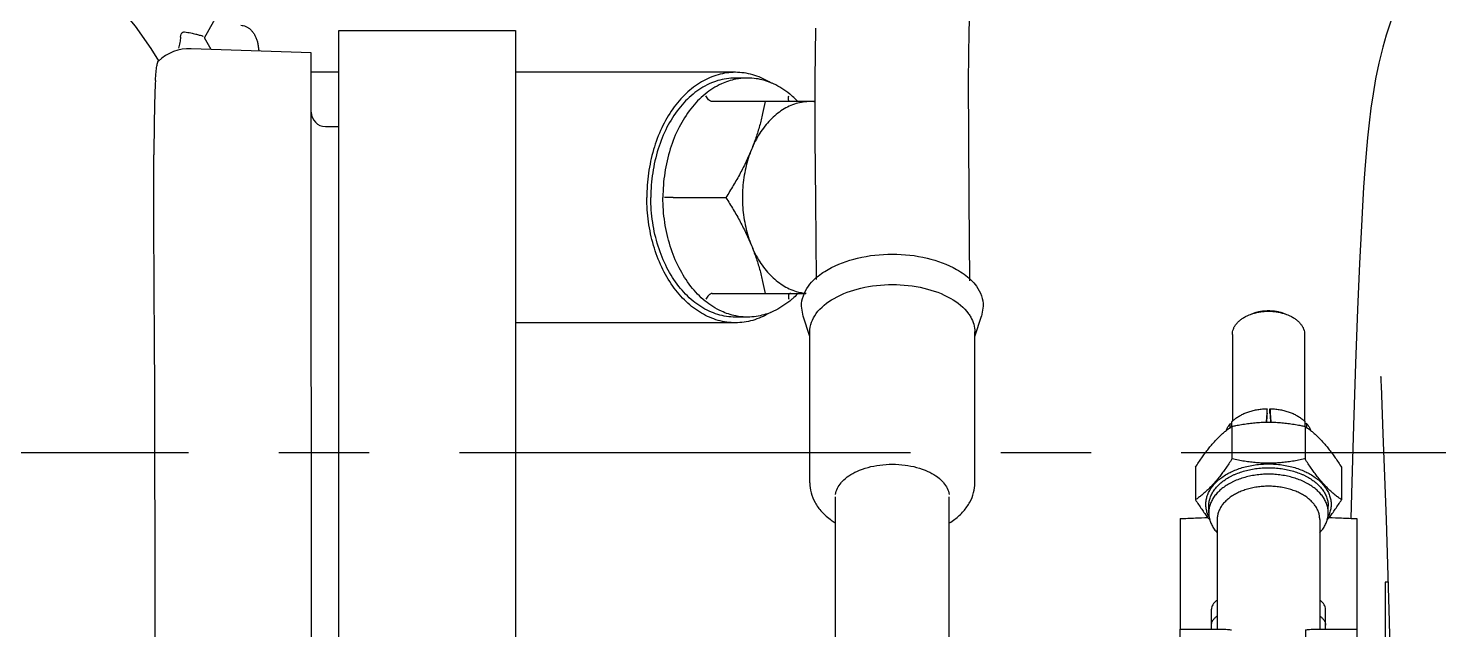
# Model space of a CAD drawing. Header units: millimetres. Extents: x 156850 to 204135, y 56350 to 74150.
# Drawn here: x 174448.3 to 174572.2, y 61566.5 to 61619.4 of the extents above; entities that cross this region are included whole.
import ezdxf

# ---------------------------------------------------------------- set-up
doc = ezdxf.new("R2010")
doc.units = ezdxf.units.MM
doc.header["$LTSCALE"] = 150
doc.linetypes.add('X-2F-PLAN$0$CENTER', pattern=[2, 1.25, -0.25, 0.25, -0.25])
doc.layers.add('-----33 Equipment', color=5, linetype='Continuous')

# ---------------------------------------------------------------- blocks, each defined once
blk = doc.blocks.new('X-2F-PLAN$0$A$C73FA2420')
at = {"color": 0, "linetype": 'Continuous'}
for p, q in [((1862.938211995293, 1165.08194425609), (1863.305363775231, 1175.637709734903)), ((1864.582577559748, 1176.512141652813), (1864.632579110214, 1176.490116251109)), ((1863.244077970157, 1173.875717497198), (1864.267204968957, 1174.467793952907)), ((1628.241741446429, 1165.048758686928), (1857.717785771587, 1165.080409029091)), ((1857.717785771587, 1165.080409029091), (1862.938211827073, 1165.081944258476)), ((1861.234195032041, 1162.650207281404), (1861.234195032041, 1165.081245668407)), ((1856.47741543781, 1163.831049507426), (1856.477578287362, 1162.65513367299)), ((1807.890043381718, 1162.659435999929), (1863.404202220845, 1162.653246996109)), ((1863.404202220845, 1162.653246996109), (1864.904198486824, 1162.651864023879)), ((1864.904212883557, 1162.651864035579), (1864.904212883557, 1147.151864077721)), ((1863.404201570083, 1147.151864060725), (1807.091664738837, 1147.144385804888)), ((1863.404202188831, 1147.153249049792), (1807.890043381718, 1147.159436061396)), ((1839.233949000714, 1127.837837177678), (1839.233949000714, 1147.146555094572)), ((1861.233949000714, 1127.837837177678), (1861.233949000714, 1147.150207229308)), ((1864.904208020424, 1147.151864061598), (1863.404202188831, 1147.153249049792)), ((1850.233949000714, 1133.308731033991), (1850.233949000714, 1128.679416443629)), ((1841.801449000719, 1129.86617732473), (1841.801449000719, 1121.647753834608)), ((1858.66644900071, 1120.853756390978), (1858.66644900071, 1129.86617732473)), ((1839.733949000714, 1126.77717700589), (1839.733949000714, 1127.837837177678)), ((1860.733949000714, 1126.77717700589), (1860.733949000714, 1127.837837177678)), ((1825.163650929346, 1121.30008070363), (1838.432655954035, 1121.299623881117)), ((1838.039235810051, 1121.299637425691), (1839.823908648686, 1121.893899897579)), ((1839.823904637713, 1121.893898562004), (1840.682623808505, 1122.035634307016)), ((1849.942307033576, 1120.801902616804), (1843.018947498989, 1120.747824361082)), ((1809.251545002218, 1119.053753520886), (1823.934859856265, 1119.053248006909)), ((1809.25120072451, 1109.053753526881), (1823.934730962967, 1109.053248005395)), ((1825.163151941611, 1106.806330712221), (1838.432156967814, 1106.805873889709)), ((1838.0387368222, 1106.805887434282), (1839.823368738522, 1106.211502078979)), ((1840.682812682469, 1106.069708516588), (1839.823368765879, 1106.211502069898)), ((1842.923622248345, 1107.246771342994), (1850.099510967266, 1107.302817946882)), ((1800.319133404642, 1088.772261370206), (1812.319122052402, 1088.772829754977)), ((1822.02548694436, 1088.770738165418), (1812.31912197941, 1088.77205006883)), ((1812.319129377371, 1088.772829761787), (1812.319306663121, 1085.029897114204)), ((1826.536366555723, 1087.438341389119), (1823.680589506868, 1087.438342664915)), ((1812.319259669399, 1086.022050075582), (1814.065111889853, 1086.021886645176)), ((1821.962283372297, 1085.522538601712), (1812.319283328718, 1085.522542909603)), ((1822.534580715699, 1086.272538346122), (1823.106877724058, 1086.272538090416)), ((1830.127658952028, 1084.230848387175), (1827.271881903056, 1084.230849662912)), ((1830.385543969227, 1084.37411614391), (1830.336360655143, 1084.242281142389)), ((1838.193223522627, 1084.197531332786), (1830.573090903228, 1084.197534737003)), ((1831.278823772562, 1080.897764544177), (1831.682887336821, 1080.897810614028)), ((1831.278962917626, 1081.147772865777), (1831.68302640866, 1081.147820563579)), ((1812.258195875562, 1077.7728752314), (1809.439539372805, 1077.772982141876)), ((1830.12796283979, 1077.815043538227), (1827.272185790818, 1077.815044814022)), ((1830.385932632373, 1077.67121840833), (1830.336723874789, 1077.803085005726)), ((1838.193220685935, 1077.847531332809), (1830.573107652017, 1077.847534737026)), ((1812.319686256582, 1077.01576481649), (1812.319863542565, 1073.272829803929)), ((1821.962279351661, 1076.522538601712), (1812.319709618227, 1076.522542909428)), ((1812.319733324344, 1076.022050102707), (1814.065585544915, 1076.021886672417)), ((1822.534576025093, 1075.772538346122), (1823.106873033335, 1075.772538090416)), ((1826.536974331364, 1074.606731691223), (1823.681197282509, 1074.606732967019)), ((1812.319856221671, 1073.272829797119), (1801.836004630197, 1073.272558280674)), ((1822.026221109554, 1073.270738207502), (1812.319856148679, 1073.272050110914)), ((1824.196080310852, 1073.745137897611), (1822.048812028137, 1073.800342586183)), ((1816.439765902818, 1070.773214751796), (1790.478724652319, 1070.773028963595)), ((1816.442382003646, 1070.536568007723), (1816.439760485664, 1070.773214751913)), ((1834.458214829559, 1071.167616560124), (1834.509474730585, 1071.17045742023))]:
    blk.add_line(p, q, dxfattribs=at)
for points in [[(1862.256812920095, 1178.4630794517), (1863.330753450631, 1179.133635582111), (1865.293280405691, 1180.527491909219), (1867.298536274815, 1182.204490231816), (1869.281214799383, 1184.174155208399), (1871.179560149438, 1186.435768663592), (1872.918175355648, 1188.957657999592), (1874.434426506981, 1191.690623883216), (1875.679230913054, 1194.564120196796), (1876.630469921511, 1197.518888152204), (1877.288788611535, 1200.528566071996), (1877.655924652587, 1203.560660580231), (1877.736470865319, 1206.58113568183), (1877.532073307433, 1209.632561132719), (1877.035148635623, 1212.692478492099), (1876.249607891426, 1215.699626359914), (1875.194131918834, 1218.596685296507), (1873.897326904, 1221.342956439999), (1872.402509142528, 1223.892756777117), (1870.749915251276, 1226.228157263016), (1869.005093533429, 1228.316308889596), (1867.239314639824, 1230.136107792612), (1865.619532995275, 1231.603377771215)], [(1864.324850706384, 1176.567759552097), (1864.461033905041, 1176.551595150027), (1864.582573737949, 1176.51214231312)], [(1864.259595879586, 1174.466886268521), (1865.740826503839, 1173.629073461983), (1866.840075818356, 1172.52708472911)], [(1865.110379929887, 1120.800564358826), (1860.634887833497, 1120.854723101307), (1855.490544185159, 1120.852196688124), (1849.942322927876, 1120.801902801788)], [(1850.099498254014, 1107.302817798918), (1855.515724062105, 1107.352056143282), (1860.520408556797, 1107.355082174123), (1864.8468735317, 1107.303136293485)], [(1864.846867655055, 1107.303136408213), (1874.452021713718, 1106.990737794491), (1883.481155191548, 1106.444258735806), (1891.800495617324, 1105.680805638374), (1899.400369644514, 1104.714329186128), (1906.263776202337, 1103.561352077813), (1912.369395822519, 1102.243331355276), (1917.701014947146, 1100.787733307399), (1922.244084278936, 1099.233299042098), (1926.000174618093, 1097.629606252012), (1929.042576358421, 1096.005927419523), (1931.49293382722, 1094.349579010683), (1933.418135214248, 1092.64696093573), (1934.835823698784, 1090.894561850699), (1935.748934473726, 1089.079732263926)], [(1847.76050814637, 1072.865498472587), (1844.433612551307, 1073.026512585697), (1840.390309312963, 1073.200397107925), (1835.64471020631, 1073.381286490709), (1830.202986564022, 1073.56510240963), (1824.196038751164, 1073.74535604968)], [(1863.440864524571, 1070.993854362285), (1862.048484938219, 1071.337298500293), (1860.668140726862, 1071.619841658219), (1859.35454768606, 1071.844400094589), (1858.072885014815, 1072.029391517222), (1856.792376984027, 1072.186899032095), (1855.487104746164, 1072.324738270428), (1854.127059889841, 1072.448867499421), (1852.687026999658, 1072.563176283322), (1851.144988874556, 1072.670295984019), (1849.48467170354, 1072.771854393999), (1847.760440919315, 1072.865501924127)], [(1817.998241561931, 1070.581267609203), (1812.992311261478, 1070.437448015495), (1808.035168298171, 1070.294384301), (1803.136123018921, 1070.162766974303), (1798.436794334557, 1070.049937820586)], [(1833.720787226805, 1071.135543855315), (1829.487488061772, 1070.971001052181), (1825.745251610992, 1070.829373304499), (1821.905676097726, 1070.698075708176), (1817.997688263189, 1070.581252178585)], [(1834.509474730585, 1071.17045742023), (1834.310998200439, 1071.1608709672), (1834.061051693861, 1071.1497391148), (1833.720787226805, 1071.135543855315)], [(1865.729273109813, 1070.268354235683), (1864.503007202176, 1070.684961779916), (1863.440657524625, 1070.993910337624)]]:
    blk.add_lwpolyline(points, dxfattribs=at)
for centre, radius, start, end in [((1859.307781172218, 1175.776754088874), 4, 358.0079350543785, 43.15153107059511), ((1857.727415425819, 1163.831222616718), 1.25, 90.0079349322731, 180.0079347455097)]:
    blk.add_arc(centre, radius, start, end, dxfattribs=at)
for points, start_tangent, end_tangent in [([(1810.796884846641, 1178.776822863903), (1815.607811076916, 1178.793054367416), (1820.174284216017, 1178.800393469224), (1824.495765500469, 1178.808716055413), (1828.651188576128, 1178.817095548788)], (0.9999857207340366, 0.005343999241056214), (0.9999991638707424, 0.001293158037712333)), ([(1828.651188576128, 1178.817095548788), (1832.595352494507, 1178.823608965613), (1836.239053830854, 1178.83942015731), (1839.72525121097, 1178.864970586204), (1843.095835211803, 1178.887490316178)], (0.9999991639095392, 0.001293128077263474), (0.9999916850099103, 0.004077978808329348)), ([(1843.095835211803, 1178.887490316178), (1846.246600714396, 1178.896626742207), (1849.072076716926, 1178.903894544696), (1851.659869266325, 1178.910728814313), (1853.982502762577, 1178.907818633481)], (0.999991685433118, 0.004077875017594418), (0.9999788199578775, -0.006508428039751556)), ([(1860.52528380882, 1178.765838978696), (1859.319803638966, 1178.820032284129), (1857.839581210515, 1178.857344979711), (1856.071762598469, 1178.886418142123), (1853.982502762577, 1178.907818633481)], (-0.9980811585409886, 0.06191931011803486), (-0.9999788163841151, 0.006508977095960997)), ([(1860.52528380882, 1178.765838978696), (1861.250156140886, 1178.709129814117), (1861.787204243359, 1178.641885047487), (1862.115042242222, 1178.569735893281), (1862.227854913916, 1178.515695147624)], (0.9980811598209243, -0.06191928948470871), (0.6637982780431748, -0.7479116565961216)), ([(1864.318098273478, 1176.568147201731), (1863.841814523214, 1176.622580646421), (1863.347833870794, 1176.746200986207)], (-0.9991737546426737, 0.04064244128426294), (-0.9568296798557132, 0.2906492108138486)), ([(1864.784902919899, 1176.206453908992), (1864.694708456751, 1175.660995228973), (1864.598349537351, 1175.22719249333), (1864.508309282362, 1174.920413492713)], (-0.1341009927092983, -0.9909676703880532), (-0.3183056532227881, -0.947988138704962)), ([(1864.632579110214, 1176.490116251109), (1864.784902919899, 1176.206453908992)], (0.905037565776766, -0.4253316406427143), (-0.1335898220623543, -0.991036709432433)), ([(1864.508283542818, 1174.920434665226), (1864.368426310597, 1174.60570059123)], (-0.3183033569205252, -0.9479889097307271), (-0.7889413393071872, 0.614468520862905)), ([(1865.365248897579, 1171.272266770713), (1865.340763554676, 1171.050289607316), (1865.26761167543, 1170.828678587975), (1865.148726345389, 1170.616088576207), (1864.987120652222, 1170.41664104542), (1864.784259146079, 1170.233073139912), (1864.546297279419, 1170.072077253892), (1864.281809932087, 1169.939146440127), (1863.994872947689, 1169.83606219379), (1863.689711438841, 1169.765142661228)], (-0.0007289330326802012, -0.9999997343289159), (-0.98544258080431, -0.1700085878341634)), ([(1863.128163020476, 1169.696499929822), (1863.098633934394, 1169.694316948007)], (-0.9972815837019834, -0.07368475289044465), (-0.9972755876039747, -0.0737658618188615)), ([(1863.271118252072, 1169.708764806623), (1863.200142664718, 1169.702247148904), (1863.128163020476, 1169.696499929822)], (-0.995246536212339, -0.09738753598053676), (-0.9972815531727851, -0.07368516608303957)), ([(1863.689711353974, 1169.765142641729), (1863.482770343078, 1169.73336089158), (1863.271118252072, 1169.708764806623)], (-0.9854425807939284, -0.1700085878918249), (-0.9952463584636506, -0.09738935242301588)), ([(1839.233949000714, 1127.837837177678), (1839.44531091617, 1129.355283763784), (1840.071274143062, 1130.814415728499), (1841.087783265393, 1132.159159448813), (1842.455774407601, 1133.337837177678), (1844.122676437488, 1134.30515299103), (1846.024431244703, 1135.02393348451), (1848.087955458439, 1135.46655632701), (1850.233949000714, 1135.616011770791)], (0, 1.000000000000123), (0.9999999999998506, 0)), ([(1839.73430214182, 1127.837837177678), (1839.791469099233, 1128.613921422395), (1840.247855579597, 1130.132171306119), (1841.140682260855, 1131.550147778878), (1842.430928333197, 1132.805878464889), (1844.062203851528, 1133.844481907319), (1845.963214248419, 1134.62056615192), (1848.050876247115, 1135.10021259333), (1850.233949000714, 1135.262458380195)], (0, 0.9999999999996873), (0.9999999999998482, 0)), ([(1861.233949000714, 1127.837837177678), (1861.022587085026, 1129.355283763784), (1860.396623858251, 1130.814415728499), (1859.380114735919, 1132.159159448813), (1858.012123593711, 1133.337837177678), (1856.345221563824, 1134.30515299103), (1854.443466756726, 1135.02393348451), (1852.379942542873, 1135.46655632701), (1850.233949000714, 1135.616011770791)], (0, 1.000000000000083), (-0.9999999999999315, 0)), ([(1860.733595859492, 1127.837837177678), (1860.676428901963, 1128.613921422395), (1860.220042421715, 1130.132171306119), (1859.327215740341, 1131.550147778878), (1858.036969668115, 1132.805878464889), (1856.405694149784, 1133.844481907319), (1854.50468375301, 1134.62056615192), (1852.417021754314, 1135.10021259333), (1850.233949000714, 1135.262458380195)], (0, 1.000000000000093), (-0.9999999999998482, 0)), ([(1839.834986843751, 1127.804506598623), (1840.247855579597, 1129.071511134331), (1841.140682260855, 1130.489487607207), (1842.430928333197, 1131.745218293101), (1844.062203851528, 1132.783821735473), (1845.963214248419, 1133.55990598019), (1848.050876247115, 1134.039552421484), (1850.233949000714, 1134.201798208407)], (0.1942001511394228, 0.9809619265281004), (1.000000000000058, 0)), ([(1860.632911157561, 1127.804506598623), (1860.220042421715, 1129.071511134331), (1859.327215740341, 1130.489487607207), (1858.036969668115, 1131.745218293101), (1856.405694149784, 1132.783821735473), (1854.50468375301, 1133.55990598019), (1852.417021754314, 1134.039552421484), (1850.233949000714, 1134.201798208407)], (-0.1942001511394228, 0.9809619265281004), (-1.000000000000058, 0)), ([(1850.233949000714, 1133.308731033991), (1850.233949000714, 1133.490535579622), (1850.233949000714, 1133.699589981115), (1850.233949000714, 1133.901464443479), (1850.233949000714, 1134.070532715123)], (0, 1.000000000001251), (0, 0.9999999999986551)), ([(1841.801449000719, 1129.86617732473), (1841.757090860861, 1130.029872336483), (1841.640776501736, 1130.19144143333), (1841.479973300826, 1130.327668434125), (1841.301449000719, 1130.423854860477)], (0, 1.000000000000412), (-0.9258200997814365, 0.3779644729897278)), ([(1858.66644900071, 1129.86617732473), (1858.710807140451, 1130.029872336483), (1858.827121499577, 1130.19144143333), (1858.98792470037, 1130.327668434125), (1859.16644900071, 1130.423854860477)], (0, 0.9999999999989537), (0.9258200997807541, 0.3779644729877908)), ([(1850.233949000714, 1128.679416443629), (1849.170218407991, 1128.019658890495), (1848.107468274888, 1127.416898953321), (1847.056900396361, 1126.884508068732), (1846.017699000658, 1126.425574676716)], (-0.840760061355779, -0.5414079046606577), (-0.9258200997726659, -0.3779644730082403)), ([(1854.450199000654, 1126.425574676716), (1853.410997604951, 1126.884508068732), (1852.360429726425, 1127.416898953321), (1851.297679593321, 1128.019658890495), (1850.233949000714, 1128.679416443629)], (-0.9258200997726659, 0.3779644730082403), (-0.8407600613557461, 0.5414079046603978)), ([(1840.160200459533, 1124.713726546091), (1840.071274143062, 1124.861258626916), (1839.44531091617, 1126.320390591689), (1839.233949000714, 1127.837837177678)], (-0.5270244507619695, 0.8498501210780661), (0, 1.000000000000138)), ([(1839.73430214182, 1126.77717700589), (1839.791469099233, 1127.553261250607), (1839.834986843751, 1127.804506598623)], (0, 0.9999999999996873), (0.1942001510972686, 0.9809619265353692)), ([(1860.307697541779, 1124.713726546091), (1860.396623858251, 1124.861258626916), (1861.022587085026, 1126.320390591689), (1861.233949000714, 1127.837837177678)], (0.5270244507619695, 0.8498501210780661), (0, 1.000000000000099)), ([(1860.733595859492, 1126.77717700589), (1860.676428901963, 1127.553261250607), (1860.632911157561, 1127.804506598623)], (0, 1.000000000000093), (-0.1942001511926544, 0.9809619265181754)), ([(1840.148368117167, 1124.712136099115), (1839.791469099233, 1126.001092761289), (1839.73430214182, 1126.77717700589)], (-0.3785345160192197, 0.9255871758954638), (0, 0.9999999999998676)), ([(1846.017699000658, 1126.425574676716), (1844.978497604956, 1126.03600368218), (1843.927929726313, 1125.710609485919), (1842.865179593326, 1125.445637573081), (1841.801449000719, 1125.236862734309)], (-0.9258200997702631, -0.37796447301466), (-0.9854382887401337, -0.1700334646031608)), ([(1846.017699000658, 1126.425574676716), (1844.595608274336, 1125.695488021825), (1843.412628224003, 1124.767214060586), (1842.529982271721, 1123.686197957431), (1841.98457352363, 1122.497636602027), (1841.817970340839, 1121.632257697114)], (-0.9258200997749082, -0.3779644730036036), (-0.0884584886385203, -0.9960798641615861)), ([(1854.450199000654, 1126.425574676716), (1852.839734805631, 1126.932587814808), (1851.115385267185, 1127.19175787142), (1849.352512734127, 1127.19175787142), (1847.628163195564, 1126.932587814808), (1846.017699000658, 1126.425574676716)], (-0.9258200997746583, 0.3779644730041051), (-0.9258200997745427, -0.3779644730043187)), ([(1858.66644900071, 1121.261744112708), (1858.482178643928, 1122.501454563404), (1857.937421072274, 1123.686983718595), (1857.055984805687, 1124.766518265475), (1855.876392838778, 1125.692877364112), (1854.450199000654, 1126.425574676716)], (0, 0.99999999999991), (-0.9258200997701915, 0.3779644730145132)), ([(1858.66644900071, 1125.236862734309), (1857.602718407987, 1125.445637573081), (1856.539968274883, 1125.710609485919), (1855.489400396356, 1126.03600368218), (1854.450199000654, 1126.425574676716)], (-0.9854382887401132, 0.1700334646028615), (-0.9258200997702628, 0.3779644730146598)), ([(1860.319529884146, 1124.712136099115), (1860.676428901963, 1126.001092761289), (1860.733595859492, 1126.77717700589)], (0.3785345160193418, 0.925587175895542), (0, 1.000000000000273)), ([(1841.184596898034, 1123.011577649217), (1841.140682260855, 1123.064866404689), (1840.247855579597, 1124.482842877624), (1840.148368117167, 1124.712136099115)], (-0.6395710354115329, 0.7687320018480551), (-0.378534516000835, 0.9255871759028643)), ([(1859.283301103278, 1123.011577649217), (1859.327215740341, 1123.064866404689), (1860.220042421715, 1124.482842877624), (1860.319529884146, 1124.712136099115)], (0.6395710354354158, 0.7687320018227326), (0.378534516000835, 0.9255871759028643)), ([(1841.346010390087, 1122.823979741603), (1841.184596898034, 1123.011577649217)], (-0.6645737304464662, 0.7472226955865972), (-0.6395710354395789, 0.7687320018222744)), ([(1841.47865138622, 1123.179888393497), (1841.301449000719, 1123.130499151419)], (-0.9898064187049478, -0.1424192876420455), (-0.9258200998252369, -0.377964472879047)), ([(1841.767064493615, 1122.386106484628), (1841.346010390087, 1122.823979741603)], (-0.7199546774730738, 0.6940210820892734), (-0.6645737305124982, 0.7472226955278545)), ([(1841.678723463323, 1123.162786423112), (1841.640776501736, 1123.175145468616), (1841.47865138622, 1123.179888393497)], (-0.9264963120090152, 0.3763038450754024), (-0.9898064187322769, -0.1424192874334441)), ([(1841.801449000719, 1122.981069905974), (1841.757090860861, 1123.108546648291), (1841.678723463323, 1123.162786423112)], (0, 1.000000000001755), (-0.9264963119742269, 0.3763038451737626)), ([(1858.66644900071, 1122.981069905974), (1858.710807140451, 1123.108546648407), (1858.789461473236, 1123.162902768527)], (0, 1.000000000001257), (0.9269360762096155, 0.3752192833773926)), ([(1858.700833507814, 1122.386106484628), (1859.12212104525, 1122.82424221863)], (0.7199546774730078, 0.6940210820894179), (0.6645392733983816, 0.747253339979853)), ([(1858.789461473236, 1123.162902768527), (1858.827121499577, 1123.175145468616), (1858.989246615209, 1123.179888393497)], (0.9269360762673641, 0.3752192832569198), (0.9898064187244767, -0.1424192874868725)), ([(1858.989246615209, 1123.179888393497), (1859.16644900071, 1123.130499151419)], (0.9898064187049478, -0.1424192876420455), (0.9258200998252369, -0.377964472879047)), ([(1859.12212104525, 1122.82424221863), (1859.283301103278, 1123.011577649217)], (0.6645392733108777, 0.7472533400557922), (0.6395710353323768, 0.7687320019132222)), ([(1825.16317737347, 1121.300080686924), (1824.303110387176, 1121.189793256286), (1823.443553514662, 1120.845177683223), (1822.621141845826, 1120.250345128821), (1821.886352472124, 1119.416265635518), (1821.652695866069, 1119.066277692327)], (-0.9999999944627123, -0.0001052368997064287), (-0.5276269106317139, -0.8494762169576606)), ([(1838.432655966026, 1121.299623878207), (1840.032905317727, 1120.741178913624)], (0.999999998640219, -5.214949442825119e-05), (0.8161874002656706, -0.5777872685056421)), ([(1840.682623808505, 1122.035634307016), (1842.434881552123, 1121.428151953092), (1843.110159151722, 1120.831890841713)], (0.9999999942506845, 0.0001072329213608907), (0.6777188675157113, -0.7353211112245537)), ([(1858.646042353124, 1120.849776091811), (1858.66644900071, 1121.261744112708)], (0.09816533139316126, 0.9951701199860679), (0, 0.99999999999929)), ([(1840.032905317727, 1120.741178913624), (1841.371501420508, 1119.177441177831), (1842.272581467521, 1116.826546361088), (1842.589050462353, 1114.053380227706), (1842.272730489844, 1111.28011798131), (1841.371776778717, 1108.928949457593), (1840.023346750299, 1107.357806710526), (1839.720022736466, 1107.16738078458)], (0.8161874002664179, -0.5777872685047589), (-0.8739112487858741, -0.4860855163906883)), ([(1843.110159151722, 1120.831890841713), (1843.920383960824, 1119.697819476074), (1844.912981459405, 1117.108064326807), (1845.261560067418, 1114.05315327493), (1844.913051848416, 1110.998168863705), (1843.920514022699, 1108.40820480499), (1843.006743428763, 1107.165093686723)], (0.677718867522447, -0.7353211112188796), (-0.7008861266614302, -0.7132731857100416)), ([(1824.148997710203, 1119.037740106229), (1825.178948888904, 1118.55822328903), (1825.294073520112, 1118.45951406192)], (0.98993599884808, -0.1415157877590507), (0.7407570509710195, -0.6717730207734539)), ([(1825.294073520112, 1118.45951406192), (1826.176837991225, 1117.170932974899), (1826.730638889945, 1115.166146917676), (1826.73066452553, 1112.940937583102), (1826.176909820177, 1110.936034970102), (1825.293817413622, 1109.646944592823)], (0.7407570509598798, -0.6717730207840504), (-0.74078771268338, -0.6717392088730496)), ([(1821.652652040822, 1109.039899926982), (1821.965708342148, 1108.581828687224), (1822.681237943354, 1107.801866106514), (1823.477024767082, 1107.24283058889), (1824.31082766084, 1106.914561416779), (1825.163162189303, 1106.806330712279)], (0.5275731228713951, -0.8495096232678642), (0.9999999994393767, -3.347353441694503e-05)), ([(1825.293817413622, 1109.646944592823), (1825.179052684922, 1109.548534629925), (1824.148776067421, 1109.068752515421)], (-0.7407877127005468, -0.6717392088514756), (-0.9899376565240139, -0.1415041914416298)), ([(1839.720022736466, 1107.16738078458), (1838.432425741805, 1106.805873895588)], (-0.8739112487715526, -0.4860855164166857), (-0.999999996934846, -7.829884463744851e-05)), ([(1843.006743428763, 1107.165093686723), (1842.435051486129, 1106.677559672913), (1840.68277389498, 1106.069708512805)], (-0.7008861266585256, -0.71327318571339), (-0.9999999958396943, -9.12161579495334e-05)), ([(1822.02548694436, 1088.770738165418), (1822.082526435028, 1087.436461561883), (1822.126763665583, 1086.350504557427)], (0.04381677574485833, -0.9990395838822166), (0.03980009283593432, -0.9992076624055486)), ([(1823.680589506868, 1087.438342664915), (1823.252056120313, 1087.158192656876), (1822.855364339659, 1086.887506432307), (1822.484789439128, 1086.622072579106), (1822.13709487475, 1086.358988830878), (1821.909352481016, 1086.177549634303)], (-0.8418437967593022, -0.5397212445855667), (-0.7752474950134848, -0.6316575982861125)), ([(1822.14647735469, 1086.236759517109), (1822.486537490739, 1086.384682976524)], (0.8875186684151293, 0.4607717582653826), (0.9429376271750746, 0.3329694148953057)), ([(1822.486537490739, 1086.384682976524), (1822.513003440923, 1086.393863915291), (1822.892832676764, 1086.490252927528), (1823.277170982095, 1086.522537981218)], (0.9429376272038309, 0.3329694148064864), (0.9999999935008793, 0.0001140090971007633)), ([(1823.277170982095, 1086.522537981218), (1823.6615123417, 1086.490340563876), (1824.041350704501, 1086.394038160681), (1824.412232812843, 1086.234759829298), (1824.769810413476, 1086.014372962527), (1825.109891235712, 1085.73546139471), (1825.428488142788, 1085.401295109186), (1825.721865877393, 1085.015791900107), (1825.986584853847, 1084.583471440012), (1826.179430335527, 1084.198998860084)], (0.9999999935007948, 0.0001140090488782548), (0.4158187576270057, -0.9094475030507212)), ([(1827.271881903056, 1084.230849662912), (1826.843321981025, 1084.510928271979), (1826.446604561293, 1084.781545494101), (1826.076004519011, 1085.046911667276), (1825.728285035817, 1085.309928317321), (1825.402155594202, 1085.572275138285), (1825.097554925014, 1085.834596391185), (1824.814735894208, 1086.096917634713), (1824.553388400818, 1086.35926442832), (1824.312131019891, 1086.622281023592), (1824.088492899667, 1086.887647119118), (1823.879213458626, 1087.158264202008), (1823.680589506868, 1087.438342664915)], (-0.8419211744229447, 0.5396005337816364), (-0.5617705440087475, 0.8272930894688821)), ([(1826.536366555723, 1087.438341389119), (1826.964926472516, 1087.158262783603), (1827.361643893644, 1086.887645560724), (1827.73224394687, 1086.622279379575), (1828.079963439959, 1086.359262721729), (1828.406092887628, 1086.096915894595), (1828.710693557281, 1085.834594640008), (1828.993512584362, 1085.5722733984), (1829.254860070301, 1085.309926611022), (1829.496117442963, 1085.046910024015), (1829.719755556318, 1084.78154393658), (1829.764103718218, 1084.726117685612)], (0.8419211744257274, -0.5396005337784504), (0.621360143807668, -0.7835250932116877)), ([(1812.672592947027, 1086.021789213817), (1812.873542899033, 1085.992460188689), (1813.072139673284, 1085.904854591412), (1813.266054904088, 1085.759999517177), (1813.453015112435, 1085.55959325959), (1813.480959550361, 1085.524056551221)], (0.9999999956199229, -9.361061111181006e-05), (0.6100252973168865, -0.7923819386068954)), ([(1814.873551551951, 1085.524059078889), (1814.845534055377, 1085.559690691007), (1814.658573846915, 1085.760096948594), (1814.464658616227, 1085.904952022829), (1814.266061841976, 1085.992557620106), (1814.065111889853, 1086.021886645176)], (-0.6099828173755771, 0.7924146405126992), (-0.9999999956180639, 9.36106043447949e-05)), ([(1821.908521225327, 1086.182400522404), (1821.804897048627, 1086.149713087128), (1821.450887624407, 1085.997593957582), (1821.10958348331, 1085.787146849791), (1820.786944731721, 1085.522661267081)], (-0.9603246910680705, -0.2788843626371466), (-0.732403658560502, -0.6808706785627662)), ([(1822.534329701448, 1086.272538331803), (1822.167461319128, 1086.241720780497), (1821.908521225327, 1086.182400522404)], (-0.999999993500672, -0.0001140090637623136), (-0.9603246910525132, -0.27888436269641)), ([(1824.023234373308, 1084.197758627124), (1824.018722582376, 1084.204753578524), (1823.775509998086, 1084.540987006796), (1823.509495011531, 1084.832973904908), (1823.224022915703, 1085.077042368182), (1822.922683687764, 1085.270123094087), (1822.609266843298, 1085.40978798049), (1822.287713780999, 1085.494280660525), (1821.962283372297, 1085.522538601595)], (-0.5411964792804141, 0.8408961712874331), (-0.9999999999983197, 1.538865897478249e-06)), ([(1823.089008005336, 1086.201977161807), (1822.901200999273, 1086.241804433521), (1822.534580715699, 1086.272538346006)], (-0.9686977618199195, 0.2482431192290875), (-0.9999999999984978, 1.463761632460349e-06)), ([(1823.263773981831, 1086.149879412202), (1823.089008005336, 1086.201977161807)], (-0.9466450999057732, 0.3222779155105078), (-0.9686977617939303, 0.2482431193268989)), ([(1823.106878701015, 1086.272538090299), (1823.47349800705, 1086.241804177931), (1823.836070989724, 1086.149879156728), (1824.190094820457, 1085.997840749624), (1824.531418892322, 1085.787471468793), (1824.856041495921, 1085.521237699373), (1825.160156726255, 1085.202260789985), (1825.440199109958, 1084.834280453331), (1825.692885404686, 1084.421610924881), (1825.808033225127, 1084.20001266792)], (0.9999999999986743, -1.913146853341457e-06), (0.4410268010448888, -0.897493933551235)), ([(1825.235736216768, 1084.200012923509), (1825.120588397258, 1084.421611178899), (1824.8679021016, 1084.834280708921), (1824.587859718478, 1085.202261044877), (1824.283744488959, 1085.521237953799), (1823.959121885942, 1085.787471722986), (1823.61779781268, 1085.997841004981), (1823.263773981831, 1086.149879412202)], (-0.4410268010429969, 0.8974939335509677), (-0.9466450998318204, 0.3222779157239351)), ([(1812.319332090323, 1085.034714353387), (1812.316714753397, 1084.908647788921), (1812.295939617325, 1084.6114534933), (1812.25788799976, 1084.272875213705)], (-0.0005799279117988703, -0.9999998318421046), (-0.1246155396954123, -0.9922051034273185)), ([(1824.023240637733, 1077.84733088268), (1824.236340012401, 1078.217093749088), (1824.425058403169, 1078.628675029904), (1824.582805943675, 1079.07036053401), (1824.707598867128, 1079.53659581003), (1824.797867830144, 1080.021517678804), (1824.852477648179, 1080.519027966482), (1824.870741570834, 1081.022870192479), (1824.852429918828, 1081.526708248712), (1824.797772971913, 1082.024206079019), (1824.707458072808, 1082.50910735951), (1824.582620983711, 1082.975314175477), (1824.424831603421, 1083.416963705502), (1824.236074225162, 1083.8285019506), (1824.023234373308, 1084.197758627124)], (0.5411936027175465, 0.8408980225789853), (-0.5411964791892402, 0.840896171303906)), ([(1825.235733432579, 1077.845061467786), (1825.343235189328, 1078.076626457274), (1825.532631078502, 1078.563735831005), (1825.686877540778, 1079.079672415974), (1825.804166177521, 1079.618387327588), (1825.88312188664, 1080.173564626195), (1825.92281898472, 1080.738695365377), (1825.922792059253, 1081.307153903996), (1825.883041426423, 1081.872275585425), (1825.804033125518, 1082.427434874582), (1825.686693457188, 1082.966123036516), (1825.532398121315, 1083.482024445024), (1825.342956089764, 1083.969090627623), (1825.235736216768, 1084.200012923509)], (0.4410277038464892, 0.897493489913828), (-0.4410268010573694, 0.8974939335439102)), ([(1825.808033225127, 1084.20001266792), (1825.915253097308, 1083.969090373896), (1826.10469513014, 1083.48202418763), (1826.258990466828, 1082.966122775921), (1826.376330135274, 1082.427434611483), (1826.455338435713, 1081.872275320988), (1826.495089067961, 1081.307153639384), (1826.49511599273, 1080.73869510158), (1826.4554188943, 1080.173564363911), (1826.376463185064, 1079.618387067225), (1826.259174548322, 1079.079672157182), (1826.104928086046, 1078.563735573087), (1825.915532196639, 1078.076626199414), (1825.808030440938, 1077.84506121208)], (0.4410268010444633, -0.8974939335502737), (-0.4410277038338017, -0.8974934899210392)), ([(1826.179430335527, 1084.198998860084), (1826.219541484024, 1084.109402291127), (1826.418004564825, 1083.5991424807), (1826.579647297622, 1083.058674338507), (1826.702574569266, 1082.49433435942), (1826.785345170065, 1081.912738913496), (1826.8269886903, 1081.320706675819), (1826.827016897732, 1080.725178683002), (1826.785429461743, 1080.133136956312), (1826.70271395694, 1079.55152264348), (1826.579840147053, 1078.987154640781), (1826.418248615228, 1078.446649647027), (1826.219833874027, 1077.936344588874), (1826.179423631169, 1077.846066051512)], (0.4158187576242113, -0.9094475030549567), (-0.4158209276847353, -0.9094465108501338)), ([(1827.26507545705, 1077.847439781879), (1827.157191291451, 1078.375273454585), (1827.063446686836, 1078.916576937598), (1826.989940589759, 1079.447377014207), (1826.936684626038, 1079.973477442807), (1826.904268800165, 1080.498238044209), (1826.893353132065, 1081.022947508027), (1826.904219102231, 1081.547656963114), (1826.936585225631, 1082.072417540883), (1826.989791358938, 1082.598517919076), (1827.063247178216, 1083.129317917919), (1827.156940491404, 1083.670621212921), (1827.264595479122, 1084.197634883109)], (-0.2136045106925612, 0.9769202183453545), (0.213476575321818, 0.9769481827549978)), ([(1827.264595479122, 1084.197634883109), (1827.271881903056, 1084.230849662912)], (0.2134765741500054, 0.9769481830101879), (0.2150759103327985, 0.9765973340137979)), ([(1829.764103718218, 1084.726117685612), (1829.929034997011, 1084.510926854506), (1830.127658952028, 1084.230848387175)], (0.6213601437812856, -0.7835250932301199), (0.5617705439298012, -0.8272930895237707)), ([(1829.764968934236, 1084.730542034493), (1829.889479612582, 1084.682095951401), (1830.142943170387, 1084.549051290494), (1830.385543969227, 1084.37411614391)], (0.9449071266476246, -0.3273385434318304), (0.7707865113735871, -0.637093520516517)), ([(1830.018364379415, 1084.384992310719), (1830.385615146253, 1084.374116156774)], (0.9995667527385043, -0.02943309054074551), (0.9995567439025259, -0.02977105505288688)), ([(1830.127517998219, 1084.23474401189), (1830.336359584238, 1084.242310789588)], (0.9993403237164535, 0.03631690232092304), (0.9993481874278172, 0.03609986539789881)), ([(1830.127658952028, 1084.230848387175), (1830.13494851382, 1084.197633640084)], (0.2151641041871334, -0.9765779069191411), (0.2135648646878149, -0.9769288861309544)), ([(1830.13494851382, 1084.197633640084), (1830.202157301828, 1083.877744706115)], (0.2135648649576696, -0.9769288860780773), (0.1974191063773642, -0.9803191808992104)), ([(1830.336359584238, 1084.242310789588), (1830.525560443057, 1084.249126735027)], (0.9993481874272555, 0.03609986542427291), (0.9993552698507987, 0.03590326751550083)), ([(1830.525480660144, 1084.249126722105), (1830.575386309647, 1084.199796326575)], (0.7205220060593488, -0.6934320722163398), (0.7018401364188476, -0.7123344880859469)), ([(1830.575386309647, 1084.199796326575), (1830.744714676985, 1084.011557716411), (1830.945937377866, 1083.738483212306), (1831.126758584287, 1083.43314698711), (1831.28503043449, 1083.099176010699), (1831.418872915208, 1082.740537359787), (1831.526696179761, 1082.361491118791), (1831.607219438883, 1081.966539764486), (1831.659486166085, 1081.560374712222), (1831.682875494938, 1081.147819749604)], (0.701840136362216, -0.7123344881367115), (0.02131546255629324, -0.9997727997183603)), ([(1838.193223522627, 1084.197531332786), (1838.44042375742, 1084.174410199805), (1838.684171039029, 1084.105327584082), (1838.920759179746, 1083.991290857201), (1839.146738191601, 1083.833962931298), (1839.358812791761, 1083.635638002015), (1839.553890455049, 1083.399208093178), (1839.729126509861, 1083.128120885405), (1839.881965619861, 1082.826329440577), (1839.931364757358, 1082.710270020412)], (1.000000000000083, -1.419161589670999e-06), (0.3758913750615843, -0.9266637330522725)), ([(1830.202157301828, 1083.877744706115), (1830.242653449415, 1083.670619756216), (1830.336398055428, 1083.129316267499), (1830.40990415588, 1082.598516163416), (1830.463160120882, 1082.072415707982), (1830.495575945359, 1081.547655092494), (1830.505259261699, 1081.198569385684)], (0.1974191062699125, -0.9803191809190912), (0.01397305756584217, -0.999902372065227)), ([(1839.931364757358, 1082.710270020412), (1840.010179046658, 1082.498234557628), (1840.111897149822, 1082.1486205986), (1840.185636650422, 1081.782585722278), (1840.230322260293, 1081.405467541481), (1840.245302362717, 1081.022765288595)], (0.375891375065485, -0.9266637330503059), (4.736552362893495e-05, -0.9999999988788425)), ([(1840.029031881597, 1082.469487410504), (1840.080495302798, 1082.334075446881), (1840.174581639818, 1082.024779452186), (1840.2428712619, 1081.699677399592), (1840.284287199262, 1081.363896345429), (1840.298176297918, 1081.022731759411)], (0.375866338779885, -0.9266738883623824), (4.736550578507016e-05, -0.9999999988776338)), ([(1830.505270988797, 1080.846968816593), (1830.495625637821, 1080.49823617423), (1830.463259513024, 1079.973475611303), (1830.410053381231, 1079.447375260585), (1830.336597565445, 1078.91657528939), (1830.242904253653, 1078.375271999917), (1830.202378602466, 1078.167903047404)], (-0.01390629800214561, -0.9999033027629789), (-0.1973427269578225, -0.9803345592790759)), ([(1831.68302640866, 1081.147820563579), (1831.173377569765, 1081.181170027412), (1830.663818906294, 1081.214501167822), (1830.502286991919, 1081.225064665021)], (-0.9978651126532421, 0.06530862844458256), (-0.9978687845568867, 0.06525250036300337)), ([(1831.683038250543, 1080.897809799877), (1831.173392570927, 1080.864460607292), (1830.663837064872, 1080.831129694823), (1830.502300734748, 1080.820565906586)], (-0.9978651236396424, -0.06530846057271385), (-0.9978687827981244, -0.06525252728336602)), ([(1831.278962917626, 1081.147772865777), (1830.705080419662, 1081.18531278189), (1830.502838908462, 1081.198537702498)], (-0.9978662819506785, 0.06529076004294923), (-0.9978691700662959, 0.06524660476027026)), ([(1831.278974759509, 1080.897765358211), (1830.705095817568, 1080.860225703102), (1830.502848223317, 1080.847000379115)], (-0.9978662888765897, -0.06529065418836097), (-0.9978691669832692, -0.06524665192196985)), ([(1830.505259261699, 1081.198569385684), (1830.50649161078, 1081.022945624776), (1830.505270988797, 1080.846968816593)], (0.01397305747712592, -0.9999023720669128), (-0.01390629808396995, -0.9999033027624885)), ([(1831.682887336821, 1080.897810614028), (1831.659537090338, 1080.485250328609), (1831.607308841427, 1080.079073366709), (1831.526822998771, 1079.684103657375), (1831.419035644038, 1079.30503283412), (1831.285227140062, 1078.946363665804), (1831.126986929099, 1078.612356599711), (1830.946194648743, 1078.306979141373), (1830.744997816626, 1078.03385875118), (1830.575393140083, 1077.845282938273)], (-0.02122069276671373, -0.9997748157459104), (-0.7018371592231564, -0.7123374214043392)), ([(1840.245302362717, 1081.022765288595), (1840.23035851412, 1080.640059623984), (1840.185708629549, 1080.262931258185), (1840.11200380465, 1079.896879571897), (1840.010318821878, 1079.547242423112), (1839.931363243028, 1079.334791094996)], (4.736549801750997e-05, -0.9999999988776793), (-0.3758923031853643, -0.9266633565695925)), ([(1840.298176297918, 1081.022731759411), (1840.284319518483, 1080.681564012717), (1840.242935391027, 1080.345773521112), (1840.174676568015, 1080.020655902394), (1840.080619532615, 1079.711338458175), (1840.029030412552, 1079.575573176786)], (4.736550956004543e-05, -0.9999999988785344), (-0.3758674495386865, -0.9266734378300137)), ([(1839.931363243028, 1079.334791094996), (1839.882136477274, 1079.219118308683), (1839.729325957829, 1078.917292017024), (1839.554115585401, 1078.646164855221), (1839.359060321352, 1078.409690467699), (1839.147004511091, 1078.211317183683), (1838.921040405403, 1078.053937732184), (1838.684463070123, 1077.939847060188), (1838.440722335246, 1077.870708866394), (1838.193220685935, 1077.847531332925)], (-0.3758923031748193, -0.9266633565729478), (-0.9999999999999786, 1.419160759611765e-06)), ([(1812.258195875562, 1077.7728752314), (1812.296274260036, 1077.434319487424), (1812.317080854555, 1077.137083206093), (1812.319712173427, 1077.010943206376)], (0.1246974637931817, -0.9921948107729074), (0.0006736546671966643, -0.9999997730929223)), ([(1821.962494506733, 1076.522538613994), (1822.288137390045, 1076.550870795792), (1822.609682444716, 1076.635436794721), (1822.923086055322, 1076.775173144415), (1823.224406989291, 1076.968322578992), (1823.509855961194, 1077.212456132518), (1823.775843284559, 1077.504503683711), (1824.019024014589, 1077.840792565083), (1824.023240637733, 1077.84733088268)], (0.9999999935010192, 0.0001140090386444483), (0.5411936027532401, 0.8408980225475198)), ([(1825.808030440938, 1077.84506121208), (1825.69320737524, 1077.624054951477), (1825.440560176619, 1077.211327811179), (1825.160552655347, 1076.84328362369), (1824.856467645499, 1076.524237373495), (1824.531870265957, 1076.257929586805), (1824.190566126839, 1076.047482480004), (1823.836556702969, 1075.895363350282), (1823.473992431536, 1075.803355656273), (1823.107124047587, 1075.772538104677)], (-0.4410277038490383, -0.8974934899133873), (-0.9999999935012966, -0.0001140090502823597)), ([(1823.264259692165, 1075.895363605116), (1823.618269116385, 1076.047482734604), (1823.959573257482, 1076.257929842279), (1824.284170636325, 1076.524237628502), (1824.588255645591, 1076.843283877708), (1824.868263166514, 1077.211328064499), (1825.120910366881, 1077.624055207125), (1825.235733432579, 1077.845061467786)], (0.9465760582164404, 0.3224806443955256), (0.4410277038452145, 0.8974934899162321)), ([(1826.179423631169, 1077.846066051512), (1825.986922155367, 1077.46222232678), (1825.722244135919, 1077.029841510579), (1825.428902923595, 1076.644271410303), (1825.110337675782, 1076.310032482492), (1824.770283278893, 1076.031043373223), (1824.41272655956, 1075.810574974574), (1824.041859543766, 1075.651212077122), (1823.662030307925, 1075.554823064886), (1823.277692002594, 1075.522538011079)], (-0.4158209276918048, -0.9094465108479971), (-0.9999999935003736, -0.0001140090617265935)), ([(1823.681197282509, 1074.606732967019), (1823.879794730921, 1074.886883077677), (1824.089048580499, 1075.157569386007), (1824.312661576783, 1075.423003304924), (1824.553894054028, 1075.686087100708), (1824.815216699848, 1075.948500896629), (1825.098010886926, 1076.210889117792), (1825.402586712968, 1076.473277329584), (1825.728691310273, 1076.735691098089), (1826.076385873952, 1076.998774839274), (1826.446960765403, 1077.264208680426), (1826.843652469339, 1077.534894849523), (1827.272185790818, 1077.815044814022)], (0.5616186031858428, 0.8273962439812861), (0.8418437967679606, 0.5397212445735644)), ([(1827.272185790818, 1077.815044814022), (1827.26507545705, 1077.847439781879)], (-0.2151641037351411, 0.9765779070187159), (-0.2136045108114071, 0.9769202183122523)), ([(1830.12796283979, 1077.815043538227), (1829.929365394055, 1077.534893431119), (1829.763842508895, 1077.318875689118)], (-0.5616186032193704, -0.8273962439591621), (-0.6213114573719731, -0.7835637006252933)), ([(1830.127802994219, 1077.810626912629), (1830.336722803768, 1077.803055364697)], (0.9993399864800587, -0.0363261809052713), (0.9993478543705231, -0.03610908420936419)), ([(1830.135070113116, 1077.847438538214), (1830.12796283979, 1077.815043538227)], (-0.213516224796754, -0.9769395179629061), (-0.2150759128040273, -0.9765973334570206)), ([(1830.202378602466, 1078.167903047404), (1830.135070113116, 1077.847438538214)], (-0.197342726853381, -0.9803345592996215), (-0.2135162233740585, -0.9769395182691893)), ([(1830.336722803768, 1077.803055364697), (1830.525866087293, 1077.796239738818)], (0.9993478543676346, -0.03610908434269564), (0.9993549357443244, -0.03591256614196541)), ([(1830.575393140083, 1077.845282938273), (1830.525786304264, 1077.796239751799)], (-0.7018371587131051, -0.7123374219079585), (-0.7204083259143802, -0.6935501740699008)), ([(1813.482620386058, 1076.520975335618), (1813.453444990097, 1076.483839087596), (1813.266503764666, 1076.28346783109), (1813.072602254455, 1076.138649060798), (1812.874013777473, 1076.051080644189), (1812.673180053127, 1076.021789240011)], (-0.6093154835328163, -0.7929278917527396), (-0.9999999971004536, -7.613538852288062e-05)), ([(1814.065698995953, 1076.021886671428), (1814.266532720416, 1076.051178075606), (1814.465121197398, 1076.138746492215), (1814.659022707492, 1076.283565262507), (1814.845963932923, 1076.483936519013), (1814.875066344975, 1076.520977795124)], (0.999999997100857, 7.613540192322088e-05), (0.6093579296505668, 0.7928952727585379)), ([(1820.786909930524, 1076.52244559169), (1821.110034854733, 1076.2576049692), (1821.451358927996, 1076.047235687205), (1821.805382758728, 1075.895197279926), (1821.908685415052, 1075.862627695897)], (0.7323950357292038, -0.6808799539125475), (0.9603453558811108, -0.278813194521738)), ([(1829.763842508895, 1077.318875689118), (1829.720111544011, 1077.264207121974), (1829.496498540859, 1076.998773195199), (1829.255266055698, 1076.735689391382), (1828.993943402544, 1076.473275589524), (1828.711149212089, 1076.210887366498), (1828.406573386514, 1075.948499156628), (1828.080468795612, 1075.686085394409), (1827.732774242177, 1075.423001661489), (1827.362199362018, 1075.157567828486), (1826.965507659479, 1074.886881660204), (1826.536974331364, 1074.606731691223)], (-0.6213114574352405, -0.7835637005706163), (-0.8418437967647481, -0.5397212445786924)), ([(1830.38586145523, 1077.671218421194), (1830.143277234514, 1077.496227958007), (1829.889826286002, 1077.363125501375), (1829.76471680589, 1077.314441970026)], (-0.770675699346343, -0.637227562522221), (-0.9449564357268336, -0.3271961713966551)), ([(1830.018305870355, 1077.660328443395), (1830.385932632373, 1077.67121840833)], (0.9995665434058031, 0.02944019874336554), (0.9995565225954092, 0.02977848448793586)), ([(1821.908685415052, 1075.862627695897), (1822.167955741519, 1075.803272258723), (1822.534576025093, 1075.77253834618)], (0.9603453558777915, -0.278813194528179), (0.9999999999982596, -1.463707864640134e-06)), ([(1821.909515015781, 1075.867469924211), (1822.137600566726, 1075.685811503208), (1822.485320049338, 1075.422794860322), (1822.855920082424, 1075.157428699196), (1823.252637425438, 1074.886811532604), (1823.681197282509, 1074.606732967019)], (0.7753295374603897, -0.6315568924003767), (0.8419211744184772, -0.5396005337893119)), ([(1822.127399841323, 1075.694186252891), (1822.083134205313, 1074.604965697974), (1822.026221109554, 1073.270738207502)], (-0.03970157082418694, -0.9992115818351535), (-0.04372391944072621, -0.9990436521337788)), ([(1822.48655846261, 1075.66038464359), (1822.146039896645, 1075.808542202576)], (-0.9429407326937499, 0.3329606202329289), (-0.8874376394789704, 0.4609277991577797)), ([(1823.277692002594, 1075.522538011079), (1822.893350643106, 1075.554735428421), (1822.513512280304, 1075.651037831616), (1822.48655846261, 1075.66038464359)], (-0.9999999935009203, -0.0001140089905492716), (-0.9429407326971428, 0.3329606202100726)), ([(1822.534827039228, 1075.772538360325), (1822.901695421548, 1075.803355911688), (1823.088986143121, 1075.843094604323)], (0.9999999935004071, 0.0001140090934053139), (0.9686997745976742, 0.248235264803501)), ([(1823.088986143121, 1075.843094604323), (1823.264259692165, 1075.895363605116)], (0.9686997745890235, 0.2482352648482338), (0.946576058295426, 0.3224806441666173))]:
    blk.add_spline(points, degree=3, dxfattribs=dict(at, start_tangent=start_tangent, end_tangent=end_tangent))
blk = doc.blocks.new('X-2F-PLAN$0$zw$C47F')
at = {"layer": '-----33 Equipment', "linetype": 'X-2F-PLAN$0$CENTER', "ltscale": 0.211328}
blk.add_line((4725.855062095216, 1136.297062433208), (4725.855062095332, 2236.297062433208), dxfattribs=at)
at = {"layer": '-----33 Equipment'}
blk.add_blockref('X-2F-PLAN$0$A$C73FA2420', (2898.048655769322, 848.0194521513768), dxfattribs=at)

msp = doc.modelspace()

# ---------------------------------------------------------------- block references
at = {"layer": '-----33 Equipment', "rotation": 90.00000000000001}
msp.add_blockref('X-2F-PLAN$0$zw$C47F', (176486.2969182868, 56856.21575695537), dxfattribs=at)

doc.saveas('drawing.dxf')
